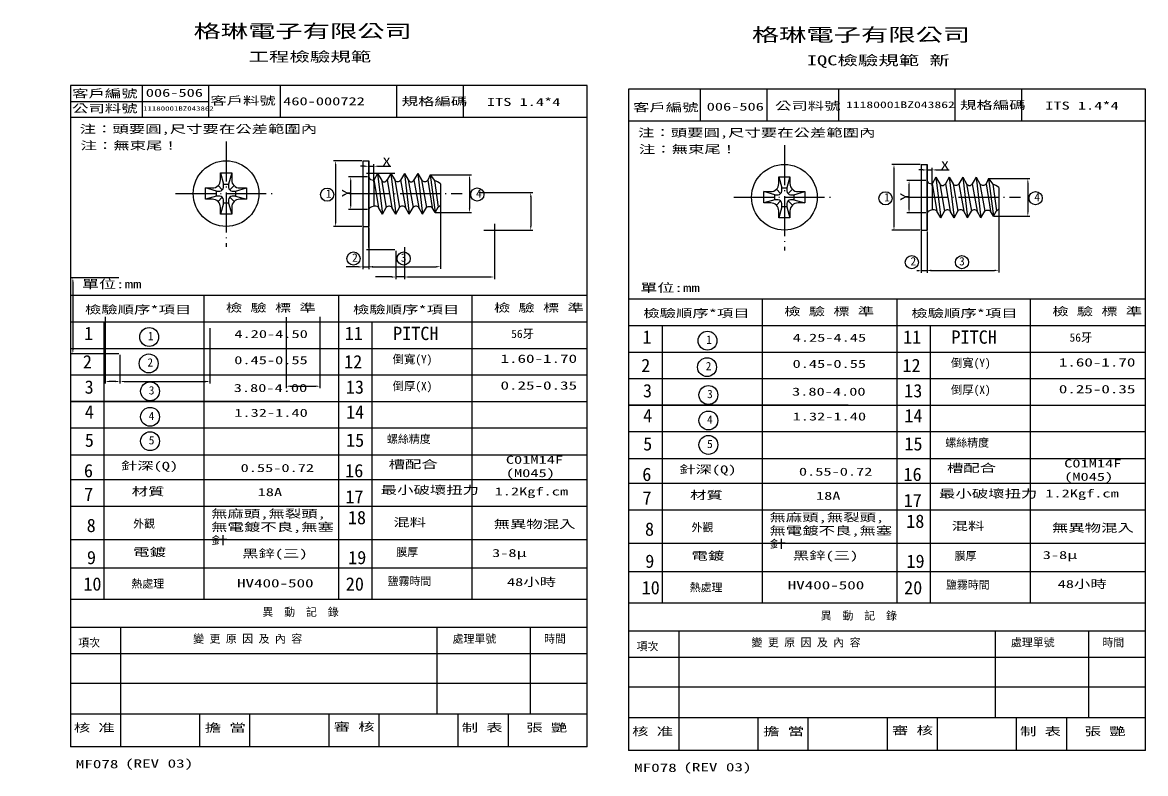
# Model space of a CAD drawing. Header units: millimetres. Extents: x 214 to 1563, y -86 to 460.
# Drawn here: x 890 to 1563, y 3 to 453 of the extents above; entities that cross this region are included whole.
import ezdxf

# ---------------------------------------------------------------- set-up
doc = ezdxf.new("R2010")
doc.units = ezdxf.units.MM
doc.linetypes.add('ACAD_ISO04W100', pattern=[30.5, 24, -3, 0.5, -3])
doc.linetypes.add('ACAD_ISO07W100', pattern=[3.5, 0.5, -3])
doc.layers.add('OBJ', color=7, linetype='Continuous')
doc.styles.add('W娴Y筿lΤそq', font='KAIU.TTF', dxfattribs={"width": 1.5, "height": 4.8})
doc.dimstyles.new('ISO-25', dxfattribs={"dimtxt": 2.5, "dimasz": 2.5, "dimexe": 1.25, "dimexo": 0.625, "dimtad": 1, "dimdsep": 46, "dimtxsty": 'Standard', "dimcen": 2.5, "dimadec": 0, "dimazin": 0, "dimtfac": 1, "dimtmove": 0, "dimatfit": 3, "dimfxl": 0, "dimarcsym": 0})

# ---------------------------------------------------------------- blocks, each defined once
blk = doc.blocks.new('*D')
at = {"color": 0, "linetype": 'ByBlock'}
for p, q in [((1093.28, 370.38), (1076.36, 370.38)), ((1077.61, 367.88), (1077.61, 333.5)), ((1094.94, 367.1), (1092.44, 367.1)), ((1097.44, 357.58), (1097.44, 368.35)), ((1097.44, 367.1), (1100.52, 367.1)), ((1100.52, 357.58), (1100.52, 368.35)), ((1103.02, 367.1), (1110.8, 367.1)), ((1428.14, 368.17), (1411.22, 368.17)), ((1412.47, 365.67), (1412.47, 331.3)), ((1429.8, 364.89), (1427.3, 364.89)), ((1432.3, 355.37), (1432.3, 366.14)), ((1432.3, 364.89), (1435.38, 364.89)), ((1435.38, 355.37), (1435.38, 366.14)), ((1437.88, 364.89), (1445.67, 364.89)), ((1096.81, 360.67), (1085.4, 360.67)), ((1086.65, 343.74), (1086.65, 358.17)), ((1134.38, 361.94), (1159.14, 361.94)), ((1157.89, 359.44), (1157.89, 341.75)), ((1431.67, 358.46), (1420.26, 358.46)), ((1469.24, 359.73), (1494, 359.73)), ((1492.75, 357.23), (1492.75, 339.54)), ((1421.51, 341.54), (1421.51, 355.96)), ((341.21, 326.58), (341.21, 348.73)), ((344.52, 347.48), (343.71, 347.48)), ((347.02, 323.75), (347.02, 348.73)), ((1140.46, 348.22), (1140.46, 305.57)), ((1475.32, 346.01), (1475.32, 303.36)), ((1096.81, 341.24), (1085.4, 341.24)), ((1137.26, 339.25), (1159.14, 339.25)), ((1431.67, 339.04), (1420.26, 339.04)), ((1472.12, 337.04), (1494, 337.04)), ((345.08, 330.31), (402.89, 330.31)), ((1093.28, 331), (1076.36, 331)), ((1093.9, 330.38), (1093.9, 305.42)), ((1097.43, 330.19), (1097.43, 305.57)), ((1097.44, 330.18), (1097.44, 305.42)), ((401.64, 309.77), (401.64, 327.81)), ((730.44, 323.99), (727.94, 323.99)), ((732.94, 314.47), (732.94, 325.24)), ((732.94, 323.99), (736.01, 323.99)), ((736.01, 314.47), (736.01, 325.24)), ((738.51, 323.99), (746.3, 323.99)), ((1428.14, 328.8), (1411.22, 328.8)), ((1428.76, 328.17), (1428.76, 303.22)), ((1432.29, 327.99), (1432.29, 303.36)), ((1432.3, 327.98), (1432.3, 303.22)), ((732.31, 317.56), (720.9, 317.56)), ((770.15, 318.83), (794.91, 318.83)), ((341.21, 310.83), (341.21, 284.78)), ((344.42, 314.15), (344.42, 284.72)), ((381.67, 314.99), (381.67, 284.72)), ((722.15, 300.63), (722.15, 315.06)), ((793.66, 316.33), (793.66, 298.64)), ((344.46, 306.84), (344.46, 298.67)), ((345.09, 307.27), (402.89, 307.27)), ((347.34, 309.64), (347.34, 298.67)), ((776.16, 304.66), (776.16, 268.04)), ((1091.4, 306.67), (1084, 306.67)), ((1093.9, 306.67), (1097.44, 306.67)), ((1099.93, 306.82), (1137.96, 306.82)), ((1099.94, 306.67), (1102.44, 306.67)), ((1426.26, 304.47), (1427.51, 304.47)), ((1428.76, 304.47), (1432.3, 304.47)), ((1434.79, 304.61), (1472.82, 304.61)), ((1434.8, 304.47), (1437.3, 304.47)), ((341.96, 299.92), (339.46, 299.92)), ((344.46, 300.84), (344.46, 284.78)), ((344.46, 299.92), (347.34, 299.92)), ((349.84, 299.92), (357.63, 299.92)), ((732.31, 298.13), (720.9, 298.13)), ((773.03, 296.14), (794.91, 296.14)), ((338.71, 286.03), (332.45, 286.03)), ((341.21, 286.03), (344.46, 286.03)), ((346.92, 285.97), (379.17, 285.97)), ((346.96, 286.03), (349.46, 286.03)), ((732.93, 287.09), (732.93, 268.04)), ((735.43, 269.29), (773.66, 269.29))]:
    blk.add_line(p, q, dxfattribs=at)
at = {"color": 0, "lineweight": -2}
for p, q in [((1113.16, 362.82), (1096.08, 362.82)), ((1097.33, 360.32), (1097.33, 319.47)), ((1163.53, 351.37), (1195.88, 351.37)), ((1194.63, 348.87), (1194.63, 331.19)), ((1172.85, 332.56), (1172.85, 299.38)), ((1166.41, 328.69), (1195.88, 328.69)), ((1113.16, 316.97), (1096.08, 316.97)), ((1118.88, 318.62), (1118.88, 299.38)), ((1118.88, 316.62), (1118.88, 299.38)), ((1113.78, 316.34), (1113.78, 299.38)), ((947.62, 300.1), (918.74, 300.1)), ((919.99, 297.6), (919.99, 257.03)), ((1111.28, 300.63), (1101.49, 300.63)), ((1118.88, 300.63), (1113.78, 300.63)), ((1121.38, 300.63), (1123.88, 300.63)), ((1121.38, 300.63), (1170.35, 300.63)), ((939.38, 276.79), (939.38, 236.66)), ((1047.99, 276.56), (1047.99, 233.85)), ((1068.16, 276.79), (1068.16, 233.85)), ((1002.18, 269.85), (1002.18, 236.66)), ((947.62, 254.53), (918.74, 254.53)), ((948.24, 253.9), (948.24, 236.66)), ((948.24, 253.28), (948.24, 236.66)), ((945.74, 237.91), (941.88, 237.91)), ((950.74, 237.91), (999.68, 237.91)), ((1050.49, 235.1), (1065.66, 235.1))]:
    blk.add_line(p, q, dxfattribs=at)
at = {"color": 0, "linetype": 'ByBlock'}
for points in [[(1077.61, 370.38), (1077.19, 367.88), (1078.03, 367.88)], [(1097.44, 367.1), (1094.94, 366.68), (1094.94, 367.52)], [(1100.52, 367.1), (1103.02, 366.68), (1103.02, 367.52)], [(1412.47, 368.17), (1412.05, 365.67), (1412.89, 365.67)], [(1432.3, 364.89), (1429.8, 364.48), (1429.8, 365.31)], [(1435.38, 364.89), (1437.88, 364.48), (1437.88, 365.31)], [(1086.65, 360.67), (1087.06, 358.17), (1086.23, 358.17)], [(1157.89, 361.94), (1157.48, 359.44), (1158.31, 359.44)], [(1421.51, 358.46), (1421.92, 355.96), (1421.09, 355.96)], [(1492.75, 359.73), (1492.34, 357.23), (1493.17, 357.23)], [(341.21, 347.48), (343.71, 347.9), (343.71, 347.06)], [(347.02, 347.48), (344.52, 347.9), (344.52, 347.06)], [(1086.65, 341.24), (1087.06, 343.74), (1086.23, 343.74)], [(1157.89, 339.25), (1157.48, 341.75), (1158.31, 341.75)], [(1421.51, 339.04), (1421.92, 341.54), (1421.09, 341.54)], [(1492.75, 337.04), (1492.34, 339.54), (1493.17, 339.54)], [(401.64, 330.31), (402.05, 327.81), (401.22, 327.81)], [(1077.61, 331), (1077.19, 333.5), (1078.03, 333.5)], [(1412.47, 328.8), (1412.05, 331.3), (1412.89, 331.3)], [(732.94, 323.99), (730.44, 323.57), (730.44, 324.41)], [(736.01, 323.99), (738.51, 323.57), (738.51, 324.41)], [(722.15, 317.56), (722.56, 315.06), (721.73, 315.06)], [(793.66, 318.83), (793.25, 316.33), (794.08, 316.33)], [(401.64, 307.27), (402.05, 309.77), (401.22, 309.77)], [(1093.9, 306.67), (1091.4, 306.25), (1091.4, 307.09)], [(1097.43, 306.82), (1099.93, 306.4), (1099.93, 307.23)], [(1097.44, 306.67), (1099.94, 306.25), (1099.94, 307.09)], [(1140.46, 306.82), (1137.96, 306.4), (1137.96, 307.23)], [(1428.76, 304.47), (1426.26, 304.05), (1426.26, 304.88)], [(1432.29, 304.61), (1434.79, 304.2), (1434.79, 305.03)], [(1432.3, 304.47), (1434.8, 304.05), (1434.8, 304.88)], [(1475.32, 304.61), (1472.82, 304.2), (1472.82, 305.03)], [(344.46, 299.92), (341.96, 299.5), (341.96, 300.33)], [(347.34, 299.92), (349.84, 299.5), (349.84, 300.33)], [(722.15, 298.13), (722.56, 300.63), (721.73, 300.63)], [(793.66, 296.14), (793.25, 298.64), (794.08, 298.64)], [(341.21, 286.03), (338.71, 285.62), (338.71, 286.45)], [(344.42, 285.97), (346.92, 285.56), (346.92, 286.39)], [(344.46, 286.03), (346.96, 285.62), (346.96, 286.45)], [(381.67, 285.97), (379.17, 285.56), (379.17, 286.39)], [(732.93, 269.29), (735.43, 268.87), (735.43, 269.71)], [(776.16, 269.29), (773.66, 268.87), (773.66, 269.71)]]:
    blk.add_solid(points, dxfattribs=at)
at = {"color": 0}
for points in [[(1096.91, 360.32), (1097.75, 360.32), (1097.33, 362.82)], [(1194.21, 348.87), (1195.04, 348.87), (1194.63, 351.37)], [(1194.21, 331.19), (1195.04, 331.19), (1194.63, 328.69)], [(1096.91, 319.47), (1097.75, 319.47), (1097.33, 316.97)], [(919.58, 297.6), (920.41, 297.6), (919.99, 300.1)], [(1111.28, 301.05), (1111.28, 300.21), (1113.78, 300.63)], [(1121.38, 301.05), (1121.38, 300.21), (1118.88, 300.63)], [(1121.38, 301.05), (1121.38, 300.21), (1118.88, 300.63)], [(1170.35, 301.05), (1170.35, 300.21), (1172.85, 300.63)], [(919.58, 257.03), (920.41, 257.03), (919.99, 254.53)], [(941.88, 238.33), (941.88, 237.5), (939.38, 237.91)], [(945.74, 238.33), (945.74, 237.5), (948.24, 237.91)], [(950.74, 238.33), (950.74, 237.5), (948.24, 237.91)], [(999.68, 238.33), (999.68, 237.5), (1002.18, 237.91)], [(1050.49, 235.52), (1050.49, 234.68), (1047.99, 235.1)], [(1065.66, 235.52), (1065.66, 234.68), (1068.16, 235.1)]]:
    blk.add_solid(points, dxfattribs=at)
at = {"layer": 'DEFPOINTS', "color": 0, "linetype": 'ByBlock'}
for p in [(1093.9, 370.38), (1428.76, 368.17), (1097.44, 360.67), (1133.75, 361.94), (1432.3, 358.46), (1468.61, 359.73), (1097.44, 356.95), (1100.52, 356.95), (1432.3, 354.75), (1435.38, 354.75), (1140.46, 348.84), (1475.32, 346.64), (1097.44, 341.24), (1136.63, 339.25), (1432.3, 339.04), (1471.49, 337.04), (344.46, 330.31), (1093.9, 331), (1093.9, 331), (1097.43, 330.82), (1097.44, 330.81), (341.21, 325.96), (1428.76, 328.8), (1428.76, 328.8), (1432.29, 328.61), (1432.3, 328.6), (347.02, 323.12), (732.93, 317.56), (769.52, 318.83), (341.21, 311.46), (344.42, 314.77), (347.34, 310.27), (381.67, 315.61), (732.94, 313.85), (736.01, 313.85), (344.46, 307.47), (344.46, 307.27), (776.16, 305.29), (344.46, 301.47), (732.93, 298.13), (772.4, 296.14), (732.93, 287.71)]:
    blk.add_point(p, dxfattribs=at)
at = {"layer": 'DEFPOINTS', "color": 0}
for p in [(1113.78, 362.82), (1162.9, 351.37), (1172.85, 333.19), (1165.78, 328.69), (1194.63, 328.69), (1097.33, 316.97), (1113.78, 316.97), (1113.78, 316.97), (1118.88, 319.24), (1118.88, 317.24), (948.24, 300.1), (1113.78, 300.63), (1172.85, 300.63), (939.38, 277.41), (1047.99, 277.19), (1068.16, 277.41), (1002.18, 270.47), (919.99, 254.53), (948.24, 254.53), (948.24, 254.53), (948.24, 253.9), (939.38, 237.91), (1002.18, 237.91), (1068.16, 235.1)]:
    blk.add_point(p, dxfattribs=at)
at = {"color": 0, "linetype": 'ByBlock', "char_height": 4.8, "attachment_point": 5, "style": 'W娴Y筿lΤそq'}
for s, insert in [('X', (1108.16, 369.94)), ('X', (1443.02, 367.73)), ('X', (743.66, 326.83)), ('X', (354.99, 302.76)), ('H', (335.08, 288.87))]:
    blk.add_mtext(s, dxfattribs=dict(at, insert=insert))
at = {"color": 0, "linetype": 'ByBlock', "attachment_point": 5}
for s, insert, char_height in [('Q', (344.11, 349.36), 2.5), ('L', (363.05, 289.1), 5), ('L', (756.01, 272.41), 5)]:
    blk.add_mtext(s, dxfattribs=dict(at, insert=insert, char_height=char_height))
at = {"color": 0, "linetype": 'ByBlock', "char_height": 4.8, "attachment_point": 5, "rotation": 90, "style": 'W娴Y筿lΤそq'}
for insert in [(1083.81, 350.95), (1418.67, 348.75), (398.8, 318.85), (719.31, 307.85)]:
    blk.add_mtext('Y', dxfattribs=dict(at, insert=insert))
at = {"color": 0, "linetype": 'ByBlock', "insert": (790.54, 307.48), "char_height": 5, "attachment_point": 5, "rotation": 90}
blk.add_mtext('d', dxfattribs=at)

msp = doc.modelspace()

# ---------------------------------------------------------------- linework, layer by layer
for p, q in [((918.486, 415.496), (918.486, 210.044)), ((1228.486, 415.496), (918.486, 415.496)), ((961.471, 415.496), (961.471, 396.296)), ((1001.486, 396.296), (1001.486, 415.496)), ((1044.486, 396.296), (1044.486, 415.496)), ((1114.387, 396.296), (1114.387, 415.496)), ((1154.387, 396.296), (1154.387, 415.496)), ((1228.486, 210.044), (1228.486, 415.496)), ((1253.347, 413.291), (1253.347, 207.839)), ((1563.347, 413.291), (1253.347, 413.291)), ((1296.332, 413.291), (1296.332, 394.091)), ((1336.347, 394.091), (1336.347, 413.291)), ((1379.347, 394.091), (1379.347, 413.291)), ((1449.247, 394.091), (1449.247, 413.291)), ((1489.247, 394.091), (1489.247, 413.291)), ((1563.347, 207.839), (1563.347, 413.291)), ((918.427, 405.973), (1001.467, 405.973)), ((1228.486, 396.296), (918.486, 396.296)), ((1563.347, 394.091), (1253.347, 394.091)), ((1093.902, 370.379), (1097.437, 370.379)), ((1097.437, 330.806), (1097.437, 370.38)), ((1428.763, 368.173), (1432.297, 368.173)), ((1432.297, 328.6), (1432.297, 368.174)), ((1008.468, 363.049), (1010.292, 356.389)), ((1015.249, 363.049), (1013.425, 356.389)), ((1100.482, 358.865), (1100.482, 343.089)), ((1102.758, 362.744), (1105.643, 338.373)), ((1110.777, 362.785), (1113.643, 338.373)), ((1118.884, 362.744), (1121.768, 338.373)), ((1126.903, 362.785), (1129.769, 338.373)), ((1343.328, 360.843), (1345.152, 354.183)), ((1350.11, 360.843), (1348.286, 354.183)), ((1437.619, 360.539), (1440.503, 336.167)), ((1445.638, 360.58), (1448.504, 336.167)), ((1453.745, 360.539), (1456.629, 336.167)), ((1461.764, 360.58), (1464.63, 336.167)), ((1006.139, 352.236), (999.479, 354.06)), ((1007.062, 355.466), (1009.642, 352.886)), ((1016.655, 355.466), (1014.075, 352.886)), ((1017.578, 352.236), (1024.238, 354.06)), ((1140.435, 356.644), (1140.435, 343.752)), ((1341, 350.03), (1334.34, 351.855)), ((1341.922, 353.261), (1344.503, 350.68)), ((1351.516, 353.261), (1348.935, 350.68)), ((1352.438, 350.03), (1359.098, 351.855)), ((1435.343, 356.66), (1435.343, 340.883)), ((1475.295, 354.438), (1475.295, 341.546)), ((1006.139, 349.103), (999.479, 347.279)), ((1007.062, 345.873), (1009.642, 348.453)), ((1010.292, 344.95), (1008.468, 338.29)), ((1013.425, 344.95), (1015.249, 338.29)), ((1016.655, 345.873), (1014.075, 348.453)), ((1017.578, 349.103), (1024.238, 347.279)), ((1341, 346.897), (1334.34, 345.073)), ((1341.922, 343.667), (1344.503, 346.248)), ((1351.516, 343.667), (1348.935, 346.248)), ((1352.438, 346.897), (1359.098, 345.073)), ((1345.152, 342.745), (1343.328, 336.085)), ((1348.286, 342.745), (1350.11, 336.085)), ((1093.902, 331.002), (1097.437, 331.002)), ((1428.763, 328.796), (1432.297, 328.796)), ((918.486, 289.655), (1228.486, 289.655)), ((998.486, 289.655), (998.486, 107.368)), ((1079.246, 289.655), (1079.246, 107.368)), ((1159.246, 289.655), (1159.246, 107.368)), ((1253.347, 287.449), (1563.347, 287.449)), ((1333.347, 287.449), (1333.347, 105.163)), ((1414.107, 287.449), (1414.107, 105.163)), ((1494.107, 287.449), (1494.107, 105.163)), ((918.486, 276.161), (918.486, 225.967)), ((918.486, 273.733), (1228.486, 273.733)), ((938.486, 273.733), (938.486, 107.368)), ((1099.246, 273.733), (1099.246, 107.368)), ((1253.347, 273.956), (1253.347, 223.761)), ((1253.347, 271.527), (1563.347, 271.527)), ((1273.347, 271.527), (1273.347, 105.163)), ((1434.107, 271.527), (1434.107, 105.163)), ((918.486, 257.811), (1228.486, 257.811)), ((1253.347, 255.605), (1563.347, 255.605)), ((918.486, 241.889), (1050.194, 241.889)), ((918.486, 241.889), (1228.486, 241.889)), ((1253.347, 239.683), (1385.055, 239.683)), ((1253.347, 239.683), (1563.347, 239.683)), ((918.486, 225.967), (1228.486, 225.967)), ((1050.194, 225.967), (918.486, 225.967)), ((944.37, 225.967), (1050.194, 225.967)), ((1253.347, 223.761), (1563.347, 223.761)), ((1385.055, 223.761), (1253.347, 223.761)), ((1279.23, 223.761), (1385.055, 223.761)), ((918.486, 211.409), (918.486, 38.505)), ((918.486, 210.044), (1228.486, 210.044)), ((918.486, 210.044), (1050.194, 210.044)), ((1228.486, 18.649), (1228.486, 210.044)), ((1253.347, 209.203), (1253.347, 36.299)), ((1253.347, 207.839), (1563.347, 207.839)), ((1253.347, 207.839), (1385.055, 207.839)), ((1563.347, 16.443), (1563.347, 207.839)), ((918.486, 193.94), (1228.486, 193.94)), ((1253.347, 191.735), (1563.347, 191.735)), ((918.486, 179.021), (1228.486, 179.021)), ((1253.347, 176.815), (1563.347, 176.815)), ((918.486, 163.08), (1228.486, 163.08)), ((1253.347, 160.874), (1563.347, 160.874)), ((918.486, 143.007), (1228.486, 143.007)), ((1253.347, 140.802), (1563.347, 140.802)), ((918.486, 126.03), (1228.486, 126.03)), ((1253.347, 123.824), (1563.347, 123.824)), ((918.486, 107.368), (1228.486, 107.368)), ((1253.347, 105.163), (1563.347, 105.163)), ((918.486, 90.427), (1096.778, 90.427)), ((948.486, 90.037), (948.486, 21.174)), ((1096.778, 90.427), (1228.486, 90.427)), ((1138.486, 38.505), (1138.486, 90.037)), ((1194.535, 38.505), (1194.535, 90.037)), ((1253.347, 88.221), (1431.638, 88.221)), ((1283.347, 87.831), (1283.347, 18.968)), ((1431.638, 88.221), (1563.347, 88.221)), ((1473.347, 36.299), (1473.347, 87.831)), ((1529.395, 36.299), (1529.395, 87.831)), ((1228.486, 74.505), (918.486, 74.505)), ((1563.347, 72.299), (1253.347, 72.299)), ((1228.486, 56.634), (918.486, 56.634)), ((1563.347, 54.428), (1253.347, 54.428)), ((918.486, 38.505), (1228.486, 38.505)), ((918.486, 38.505), (918.486, 18.649)), ((948.486, 38.505), (948.486, 18.649)), ((995.986, 38.505), (995.986, 18.649)), ((1025.986, 38.505), (1025.986, 18.649)), ((1073.486, 38.505), (1073.486, 18.649)), ((1103.486, 38.505), (1103.486, 18.649)), ((1150.986, 38.505), (1150.986, 18.649)), ((1180.986, 38.505), (1180.986, 18.649)), ((1253.347, 36.299), (1563.347, 36.299)), ((1253.347, 36.299), (1253.347, 16.443)), ((1283.347, 36.299), (1283.347, 16.443)), ((1330.847, 36.299), (1330.847, 16.443)), ((1360.847, 36.299), (1360.847, 16.443)), ((1408.347, 36.299), (1408.347, 16.443)), ((1438.347, 36.299), (1438.347, 16.443)), ((1485.847, 36.299), (1485.847, 16.443)), ((1515.847, 36.299), (1515.847, 16.443)), ((1228.486, 18.649), (918.486, 18.649)), ((1563.347, 16.443), (1253.347, 16.443))]:
    msp.add_line(p, q)
at = {"color": 1, "linetype": 'ACAD_ISO04W100'}
for p, q in [((1011.872, 381.928), (1011.872, 318.799)), ((1346.732, 379.722), (1346.732, 316.593)), ((981.501, 350.69), (1041.832, 350.69)), ((1085.841, 350.69), (1153.532, 350.69)), ((1316.362, 348.485), (1376.692, 348.485)), ((1420.702, 348.485), (1488.392, 348.485))]:
    msp.add_line(p, q, dxfattribs=at)
for points in [[(1003.668, 354.06, 0.4142136), (1008.468, 358.86), (1008.468, 363.049), (1011.858, 363.049), (1015.249, 363.049), (1015.249, 358.86, 0.4142136), (1020.049, 354.06), (1024.238, 354.06), (1024.238, 350.669), (1024.238, 347.279), (1020.049, 347.279, 0.4142136), (1015.249, 342.479), (1015.249, 338.29), (1011.858, 338.29), (1008.468, 338.29), (1008.468, 342.479, 0.4142136), (1003.668, 347.279), (999.479, 347.279), (999.479, 350.669), (999.479, 354.06)], [(1338.528, 351.855, 0.4142136), (1343.328, 356.655), (1343.328, 360.843), (1346.719, 360.843), (1350.11, 360.843), (1350.11, 356.655, 0.4142136), (1354.91, 351.855), (1359.098, 351.855), (1359.098, 348.464), (1359.098, 345.073), (1354.91, 345.073, 0.4142136), (1350.11, 340.273), (1350.11, 336.085), (1346.719, 336.085), (1343.328, 336.085), (1343.328, 340.273, 0.4142136), (1338.528, 345.073), (1334.34, 345.073), (1334.34, 348.464), (1334.34, 351.855)], [(1008.074, 352.236, 0.4142136), (1010.292, 354.454), (1010.292, 356.389), (1011.858, 356.389), (1013.425, 356.389), (1013.425, 354.454, 0.4142136), (1015.643, 352.236), (1017.578, 352.236), (1017.578, 350.669), (1017.578, 349.103), (1015.643, 349.103, 0.4142136), (1013.425, 346.885), (1013.425, 344.95), (1011.858, 344.95), (1010.292, 344.95), (1010.292, 346.885, 0.4142136), (1008.074, 349.103), (1006.139, 349.103), (1006.139, 350.669), (1006.139, 352.236)], [(1342.935, 350.03, 0.4142136), (1345.152, 352.248), (1345.152, 354.183), (1346.719, 354.183), (1348.286, 354.183), (1348.286, 352.248, 0.4142136), (1350.503, 350.03), (1352.438, 350.03), (1352.438, 348.464), (1352.438, 346.897), (1350.503, 346.897, 0.4142136), (1348.286, 344.68), (1348.286, 342.745), (1346.719, 342.745), (1345.152, 342.745), (1345.152, 344.68, 0.4142136), (1342.935, 346.897), (1341, 346.897), (1341, 348.464), (1341, 350.03)]]:
    msp.add_lwpolyline(points, format="xyb", close=True)
for centre, radius in [((1011.872, 350.69), 19.689), ((1346.732, 348.485), 19.689), ((1072.502, 350.063), 3.948), ((1162.574, 350.166), 3.948), ((1407.363, 347.858), 3.948), ((1497.435, 347.96), 3.948), ((1088.29, 311.691), 3.948), ((1118.407, 311.691), 3.948), ((1423.151, 309.485), 3.948), ((1453.268, 309.485), 3.948), ((965.785, 264.611), 5.673), ((1300.646, 262.406), 5.673), ((965.494, 248.745), 5.673), ((1300.355, 246.539), 5.673), ((966.305, 232.021), 5.673), ((1301.166, 229.815), 5.673), ((966.305, 216.715), 5.673), ((1301.166, 214.509), 5.673), ((966.305, 202.074), 5.673), ((1301.166, 199.868), 5.673)]:
    msp.add_circle(centre, radius)
for centre, radius, start, end in [((1099.979, 361.474), 2.668, 196.971453, 279.641943), ((1106.761, 359.642), 1.886, 204.936858, 335.063142), ((1114.748, 360.221), 2.355, 215.687858, 325.391411), ((1122.887, 359.642), 1.886, 204.936858, 335.063142), ((1131.089, 360.221), 2.355, 215.687858, 325.391411), ((1132.648, 345.846), 13.313, 54.20516, 71.417553), ((1434.84, 359.268), 2.668, 196.971453, 279.641943), ((1441.622, 357.437), 1.886, 204.936858, 335.063142), ((1449.609, 358.015), 2.355, 215.687858, 325.391411), ((1457.747, 357.437), 1.886, 204.936858, 335.063142), ((1465.95, 358.015), 2.355, 215.687858, 325.391411), ((1467.509, 343.64), 13.313, 54.20516, 71.417553), ((1137.748, 345.506), 3.209, 293.365793, 326.8546), ((1101.006, 338.775), 4.346, 58.318979, 145.713914), ((1109.643, 340.952), 2.202, 20.972909, 140.972909), ((1117.583, 340.546), 2.591, 41.769379, 135.882484), ((1125.769, 340.952), 2.202, 20.972909, 140.972909), ((1133.769, 339.017), 3.737, 62.755229, 117.244771), ((1435.867, 336.569), 4.346, 58.318979, 145.713914), ((1444.504, 338.747), 2.202, 20.972909, 140.972909), ((1452.444, 338.341), 2.591, 41.769379, 135.882484), ((1460.629, 338.747), 2.202, 20.972909, 140.972909), ((1468.63, 336.811), 3.737, 62.755229, 117.244771), ((1472.609, 343.301), 3.209, 293.365793, 326.8546)]:
    msp.add_arc(centre, radius, start, end)
at = {"layer": 'OBJ'}
for p, q in [((1093.902, 370.379), (1093.902, 331.002)), ((1097.437, 370.379), (1097.437, 331.002)), ((1428.763, 368.173), (1428.763, 328.796)), ((1432.297, 368.173), (1432.297, 328.796)), ((1102.758, 362.744), (1100.423, 358.764)), ((1100.471, 358.847), (1103.353, 342.339)), ((1102.758, 362.744), (1105.05, 358.847)), ((1105.05, 358.847), (1107.932, 342.339)), ((1110.777, 362.785), (1108.472, 358.847)), ((1108.472, 358.847), (1111.353, 342.339)), ((1110.777, 362.785), (1113.051, 358.847)), ((1113.051, 358.847), (1115.933, 342.339)), ((1118.884, 362.744), (1116.549, 358.764)), ((1116.597, 358.847), (1119.479, 342.339)), ((1118.884, 362.744), (1121.176, 358.847)), ((1121.176, 358.847), (1124.058, 342.339)), ((1126.903, 362.785), (1124.597, 358.847)), ((1124.597, 358.847), (1127.479, 342.339)), ((1126.903, 362.785), (1129.177, 358.847)), ((1129.177, 358.847), (1132.059, 342.339)), ((1134.381, 361.936), (1132.983, 358.668)), ((1132.983, 358.668), (1135.48, 342.339)), ((1134.381, 361.936), (1137.263, 339.25)), ((1134.381, 361.936), (1136.884, 358.464)), ((1136.884, 358.464), (1139.012, 342.544)), ((1437.619, 360.539), (1435.284, 356.558)), ((1437.619, 360.539), (1439.911, 356.641)), ((1445.638, 360.58), (1443.332, 356.641)), ((1445.638, 360.58), (1447.912, 356.641)), ((1453.745, 360.539), (1451.409, 356.558)), ((1453.745, 360.539), (1456.037, 356.641)), ((1461.764, 360.58), (1459.458, 356.641)), ((1461.764, 360.58), (1464.037, 356.641)), ((1469.242, 359.73), (1467.844, 356.462)), ((1469.242, 359.73), (1472.124, 337.044)), ((1469.242, 359.73), (1471.745, 356.259)), ((1435.331, 356.641), (1438.213, 340.133)), ((1439.911, 356.641), (1442.793, 340.133)), ((1443.332, 356.641), (1446.214, 340.133)), ((1447.912, 356.641), (1450.794, 340.133)), ((1451.457, 356.641), (1454.339, 340.133)), ((1456.037, 356.641), (1458.919, 340.133)), ((1459.458, 356.641), (1462.34, 340.133)), ((1464.037, 356.641), (1466.919, 340.133)), ((1467.844, 356.462), (1470.341, 340.133)), ((1471.745, 356.259), (1473.873, 340.339)), ((1105.643, 338.373), (1103.353, 342.339)), ((1105.643, 338.373), (1107.932, 342.339)), ((1113.643, 338.373), (1111.353, 342.339)), ((1113.643, 338.373), (1115.933, 342.339)), ((1121.768, 338.373), (1119.479, 342.339)), ((1121.768, 338.373), (1124.058, 342.339)), ((1129.769, 338.373), (1127.479, 342.339)), ((1129.769, 338.373), (1132.059, 342.339)), ((1137.263, 339.25), (1135.48, 342.339)), ((1137.263, 339.25), (1139.012, 342.544)), ((1440.503, 336.167), (1438.213, 340.133)), ((1440.503, 336.167), (1442.793, 340.133)), ((1448.504, 336.167), (1446.214, 340.133)), ((1448.504, 336.167), (1450.794, 340.133)), ((1456.629, 336.167), (1454.339, 340.133)), ((1456.629, 336.167), (1458.919, 340.133)), ((1464.63, 336.167), (1462.34, 340.133)), ((1464.63, 336.167), (1466.919, 340.133)), ((1472.124, 337.044), (1470.341, 340.133)), ((1472.124, 337.044), (1473.873, 340.339))]:
    msp.add_line(p, q, dxfattribs=at)

# ---------------------------------------------------------------- texts
at = {"style": 'W娴Y筿lΤそq', "width": 1.5}
for s, height, p in [('格琳電子有限公司', 8, (992.364, 444.228)), ('格琳電子有限公司', 8, (1327.225, 442.023)), ('工程檢驗規範', 6, (1025.309, 429.845)), ('IQC檢驗規範 新', 6, (1360.17, 427.639)), ('客戶編號', 4.8, (919.543, 408.301)), ('006-506', 4.8, (963.738, 408.779)), ('公司料號', 4.8, (919.543, 399.335)), ('客戶料號', 4.8, (1002.397, 404.013)), ('460-000722', 4.8, (1046.141, 403.703)), ('規格編碼', 4.8, (1117.242, 403.591)), ('ITS 1.4*4', 4.8, (1168.327, 403.293)), ('客戶編號', 4.8, (1255.961, 399.975)), ('006-506', 4.8, (1300.156, 400.453)), ('公司料號', 4.8, (1341.137, 400.889)), ('11180001BZ043862', 4, (1383.668, 401.996)), ('規格編碼', 4.8, (1452.102, 401.385)), ('ITS 1.4*4', 4.8, (1503.188, 401.087)), ('11180001BZ043862', 2.6, (962.073, 400.441)), ('注：頭要圓,尺寸要在公差範圍內', 4.8, (924.106, 387.009)), ('注：頭要圓,尺寸要在公差範圍內', 4.8, (1258.967, 384.803)), ('注：無束尾！', 4.8, (924.613, 377.084)), ('注：無束尾！', 4.8, (1259.474, 374.879)), ('單位:mm', 5, (925.425, 293.862)), ('單位:mm', 5, (1260.286, 291.656)), ('檢驗順序*項目', 4.8, (927.244, 278.646)), ('檢 驗 標 準', 4.8, (1011.782, 279.722)), ('檢驗順序*項目', 4.8, (1088.004, 278.646)), ('檢 驗 標 準', 4.8, (1172.543, 279.722)), ('檢 驗 標 準', 4.8, (1346.643, 277.516)), ('檢 驗 標 準', 4.8, (1507.403, 277.516)), ('檢驗順序*項目', 4.8, (1262.105, 276.441)), ('檢驗順序*項目', 4.8, (1422.865, 276.441)), ('針深(Q)', 4.8, (948.79, 184.9)), ('槽配合', 4.8, (1109.365, 185.813)), ('槽配合', 4.8, (1444.226, 183.608)), ('針深(Q)', 4.8, (1283.651, 182.694)), ('最小破壞扭力', 4.8, (1104.659, 170.376)), (' 材質', 4.8, (950.385, 169.501)), (' 材質', 4.8, (1285.245, 167.295)), ('最小破壞扭力', 4.8, (1439.52, 168.171)), ('審 核', 4.8, (1076.426, 28.271)), ('核 准', 4.8, (920.584, 27.681)), ('擔 當', 4.8, (999.153, 27.681)), ('制 表', 4.8, (1153.21, 27.681)), ('張 艷', 4.8, (1192.032, 27.76)), ('核 准', 4.8, (1255.444, 25.476)), ('擔 當', 4.8, (1334.014, 25.476)), ('審 核', 4.8, (1411.287, 26.065)), ('制 表', 4.8, (1488.07, 25.476)), ('張 艷', 4.8, (1526.893, 25.554))]:
    msp.add_text(s, height=height, dxfattribs=at).set_placement(p)
at = {"linetype": 'ACAD_ISO07W100', "style": 'W娴Y筿lΤそq', "width": 1.5}
for s, p in [('MF078', (921.805, 5.815)), ('(REV 03)', (951.324, 6.15)), ('MF078', (1256.666, 3.609)), ('(REV 03)', (1286.184, 3.944))]:
    msp.add_text(s, height=5, dxfattribs=at).set_placement(p)
at = {"attachment_point": 1}
for s, insert, char_height, width in [('{\\f標楷體|b0|i0|c136|p65;1}', (1071.719, 353.166), 5, 11.9778), ('{\\f標楷體|b0|i0|c136|p65;4}', (1161.791, 353.268), 5, 11.9778), ('{\\f標楷體|b0|i0|c136|p65;1}', (1406.58, 350.96), 5, 11.9778), ('{\\f標楷體|b0|i0|c136|p65;4}', (1496.651, 351.062), 5, 11.9778), ('{\\f標楷體|b0|i0|c136|p65;2}', (1087.507, 314.793), 5, 11.9778), ('{\\f標楷體|b0|i0|c136|p65;3}', (1116.679, 314.793), 5, 11.9778), ('{\\f標楷體|b0|i0|c136|p65;2}', (1422.367, 312.587), 5, 11.9778), ('{\\f標楷體|b0|i0|c136|p65;3}', (1451.539, 312.587), 5, 11.9778), ('{\\f標楷體|b0|i0|c136|p65;1}', (926.781, 270.783), 8, 20), ('{\\f標楷體|b0|i0|c136|p65;11}', (1083.073, 270.783), 8, 20), ('{\\f標楷體|b0|i0|c136|p65;PITCH}', (1112.091, 270.783), 8, 20), ('{\\f標楷體|b0|i0|c136|p65;1}', (965.002, 267.713), 5, 11.9778), ('{\\f標楷體|b0|i0|c136|p65;1}', (1261.641, 268.577), 8, 20), ('{\\f標楷體|b0|i0|c136|p65;1}', (1299.863, 265.508), 5, 11.9778), ('{\\f標楷體|b0|i0|c136|p65;11}', (1417.934, 268.577), 8, 20), ('{\\f標楷體|b0|i0|c136|p65;PITCH}', (1446.951, 268.577), 8, 20), ('{\\f標楷體|b0|i0|c136|p65;2}', (926.016, 253.744), 8, 20), ('{\\f標楷體|b0|i0|c136|p65;2}', (964.711, 251.847), 5, 11.9778), ('{\\f標楷體|b0|i0|c136|p65;12}', (1082.681, 253.744), 8, 20), ('{\\f標楷體|b0|i0|c136|p65;2}', (1260.876, 251.538), 8, 20), ('{\\f標楷體|b0|i0|c136|p65;2}', (1299.571, 249.641), 5, 11.9778), ('{\\f標楷體|b0|i0|c136|p65;12}', (1417.541, 251.538), 8, 20), ('{\\f標楷體|b0|i0|c136|p65;3}', (927.047, 238.598), 8, 20), ('{\\f標楷體|b0|i0|c136|p65;13}', (1083.712, 238.598), 8, 20), ('{\\f標楷體|b0|i0|c136|p65;3}', (1261.908, 236.392), 8, 20), ('{\\f標楷體|b0|i0|c136|p65;13}', (1418.573, 236.392), 8, 20), ('{\\f標楷體|b0|i0|c136|p65;3}', (965.522, 235.123), 5, 11.9778), ('{\\f標楷體|b0|i0|c136|p65;3}', (1300.383, 232.917), 5, 11.9778), ('{\\f標楷體|b0|i0|c136|p65;4}', (927.147, 223.586), 8, 20), ('{\\f標楷體|b0|i0|c136|p65;14}', (1083.811, 223.586), 8, 20), ('{\\f標楷體|b0|i0|c136|p65;4}', (965.522, 219.817), 5, 11.9778), ('{\\f標楷體|b0|i0|c136|p65;4}', (1262.007, 221.38), 8, 20), ('{\\f標楷體|b0|i0|c136|p65;4}', (1300.383, 217.611), 5, 11.9778), ('{\\f標楷體|b0|i0|c136|p65;14}', (1418.672, 221.38), 8, 20), ('{\\f標楷體|b0|i0|c136|p65;5}', (927.18, 206.716), 8, 20), ('{\\f標楷體|b0|i0|c136|p65;5}', (965.522, 205.176), 5, 11.9778), ('{\\f標楷體|b0|i0|c136|p65;15}', (1083.845, 206.716), 8, 20), ('{\\f標楷體|b0|i0|c136|p65;5}', (1262.041, 204.51), 8, 20), ('{\\f標楷體|b0|i0|c136|p65;5}', (1300.383, 202.97), 5, 11.9778), ('{\\f標楷體|b0|i0|c136|p65;15}', (1418.706, 204.51), 8, 20), ('{\\f標楷體|b0|i0|c136|p65;6}', (926.647, 188.415), 8, 20), ('{\\f標楷體|b0|i0|c136|p65;16}', (1083.312, 188.415), 8, 20), ('{\\f標楷體|b0|i0|c136|p65;6}', (1261.508, 186.209), 8, 20), ('{\\f標楷體|b0|i0|c136|p65;16}', (1418.173, 186.209), 8, 20), ('{\\f標楷體|b0|i0|c136|p65;7}', (926.764, 174.209), 8, 20), ('{\\f標楷體|b0|i0|c136|p65;17}', (1083.429, 172.719), 8, 20), ('{\\f標楷體|b0|i0|c136|p65;7}', (1261.625, 172.003), 8, 20), ('{\\f標楷體|b0|i0|c136|p65;17}', (1418.29, 170.514), 8, 20), ('{\\f標楷體|b0|i0|c136|p65;8}', (928.278, 155.535), 8, 20), ('{\\f標楷體|b0|i0|c136|p65;18}', (1084.942, 160.266), 8, 20), ('{\\f標楷體|b0|i0|c136|p65;18}', (1419.803, 158.06), 8, 20), ('{\\f標楷體|b0|i0|c136|p65;8}', (1263.138, 153.329), 8, 20), ('{\\f標楷體|b0|i0|c136|p65;9}', (928.434, 136.267), 8, 20), ('{\\f標楷體|b0|i0|c136|p65;19}', (1085.099, 136.267), 8, 20), ('{\\f標楷體|b0|i0|c136|p65;9}', (1263.295, 134.061), 8, 20), ('{\\f標楷體|b0|i0|c136|p65;19}', (1419.96, 134.061), 8, 20), ('{\\f標楷體|b0|i0|c136|p65;10}', (926.276, 120.388), 8, 20), ('{\\f標楷體|b0|i0|c136|p65;20}', (1083.686, 120.388), 8, 20), ('{\\f標楷體|b0|i0|c136|p65;10}', (1261.137, 118.183), 8, 20), ('{\\f標楷體|b0|i0|c136|p65;20}', (1418.547, 118.183), 8, 20)]:
    msp.add_mtext(s, dxfattribs=dict(at, insert=insert, char_height=char_height, width=width))
at = {"attachment_point": 1, "style": 'W娴Y筿lΤそq'}
for s, insert, char_height, width in [('4.20-4.50', (1016.865, 268.802), 4.8, 82.2259), ('{\\f標楷體|b0|i0|c136|p65;56牙}', (1182.922, 269.017), 5, 20), ('4.25-4.45', (1351.725, 266.597), 4.8, 82.2259), ('{\\f標楷體|b0|i0|c136|p65;56牙}', (1517.783, 266.811), 5, 20), ('0.45-0.55', (1016.788, 253.104), 4.8, 20), ('{\\f標楷體|b0|i0|c136|p65;倒寬(Y)}', (1111.773, 253.744), 5, 57.50961), ('1.60-1.70', (1176.486, 254.103), 5, 20), ('0.45-0.55', (1351.648, 250.898), 4.8, 20), ('{\\f標楷體|b0|i0|c136|p65;倒寬(Y)}', (1446.634, 251.538), 5, 57.50961), ('1.60-1.70', (1511.346, 251.897), 5, 20), ('3.80-4.00', (1016.489, 236.424), 4.8, 22.2564), ('{\\f標楷體|b0|i0|c136|p65;倒厚(X)}', (1111.773, 237.659), 5, 57.50961), ('0.25-0.35', (1176.486, 238.018), 5, 20), ('{\\f標楷體|b0|i0|c136|p65;倒厚(X)}', (1446.634, 235.454), 5, 57.50961), ('0.25-0.35', (1511.346, 235.813), 5, 20), ('3.80-4.00', (1351.35, 234.218), 4.8, 22.2564), ('1.32-1.40', (1016.816, 221.519), 4.8, 23.433), ('1.32-1.40', (1351.677, 219.313), 4.8, 23.433), ('{\\f標楷體|b0|i0|c136|p65;螺絲精度}', (1108.414, 205.779), 4.8, 47.91323), ('{\\f標楷體|b0|i0|c136|p65;螺絲精度}', (1443.275, 203.574), 4.8, 47.91323), ('C01M14F (M045)', (1179.703, 193.331), 4.8, 40.74019), ('C01M14F (M045)', (1514.564, 191.126), 4.8, 40.74019), ('0.55-0.72', (1020.598, 188.394), 4.8, 77.5), ('0.55-0.72', (1355.459, 186.188), 4.8, 77.5), ('18A', (1030.836, 173.913), 4.8, 77.5), ('1.2Kgf.cm', (1172.948, 174.322), 4.8, 81.41473), ('18A', (1365.697, 171.708), 4.8, 77.5), ('1.2Kgf.cm', (1503.225, 173.12), 4.8, 81.41473), ('無麻頭,無裂頭,無電鍍不良,無塞針', (1002.958, 160.923), 4.8, 77.5), ('{\\f標楷體|b0|i0|c136|p65;外觀}', (956.152, 154.942), 4.8, 28.677), ('混料', (1112.184, 155.78), 4.8, 28.43057), ('無異物混入', (1172.337, 154.67), 4.8, 68.21349), ('無麻頭,無裂頭,無電鍍不良,無塞針', (1337.819, 158.718), 4.8, 77.5), ('{\\f標楷體|b0|i0|c136|p65;外觀}', (1291.012, 152.737), 4.8, 28.677), ('混料', (1447.045, 153.574), 4.8, 28.43057), ('無異物混入', (1507.198, 152.464), 4.8, 68.21349), ('電鍍', (956.152, 137.845), 4.8, 28.43057), ('黑鋅(三)', (1021.518, 137.063), 4.8, 187.0298), ('{\\f標楷體|b0|i0|c136|p65;膜厚}', (1114.012, 137.854), 4.8, 30.7379), ('3-8μ', (1171.418, 137.366), 4.8, 65.41956), ('電鍍', (1291.012, 135.639), 4.8, 28.43057), ('黑鋅(三)', (1351.795, 135.862), 4.8, 187.0298), ('{\\f標楷體|b0|i0|c136|p65;膜厚}', (1448.873, 135.648), 4.8, 30.7379), ('3-8μ', (1501.694, 136.164), 4.8, 65.41956), ('{\\f標楷體|b0|i0|c136|p65;熱處理}', (955.125, 118.943), 4.8, 30.7379), ('  HV400-500', (1008.251, 119.345), 5, 65.41956), ('{\\f標楷體|b0|i0|c136|p65;鹽霧時間}', (1108.769, 120.511), 4.8, 50.15297), ('48小時', (1180.361, 119.945), 4.8, 65.41956), ('{\\f標楷體|b0|i0|c136|p65;熱處理}', (1289.986, 116.737), 4.8, 30.7379), ('  HV400-500', (1338.528, 118.144), 5, 65.41956), ('{\\f標楷體|b0|i0|c136|p65;鹽霧時間}', (1443.63, 118.305), 4.8, 50.15297), ('48小時', (1510.638, 118.743), 4.8, 65.41956), ('{\\f標楷體|b0|i0|c136|p65;異  動  記  錄}', (1033.65, 101.985), 4.8, 310), ('{\\f標楷體|b0|i0|c136|p65;異  動  記  錄}', (1368.511, 99.779), 4.8, 310), ('{\\f標楷體|b0|i0|c136|p65;項次}', (923.205, 83.557), 4.8, 310), ('{\\f標楷體|b0|i0|c136|p65;變 更 原 因 及 內 容}', (992.136, 85.914), 4.8, 310), ('{\\f標楷體|b0|i0|c136|p65;處理單號}', (1147.768, 85.914), 4.8, 310), ('{\\f標楷體|b0|i0|c136|p65;時間}', (1202.615, 85.914), 4.8, 310), ('{\\f標楷體|b0|i0|c136|p65;項次}', (1258.065, 81.351), 4.8, 310), ('{\\f標楷體|b0|i0|c136|p65;變 更 原 因 及 內 容}', (1326.997, 83.708), 4.8, 310), ('{\\f標楷體|b0|i0|c136|p65;處理單號}', (1482.629, 83.708), 4.8, 310), ('{\\f標楷體|b0|i0|c136|p65;時間}', (1537.476, 83.708), 4.8, 310)]:
    msp.add_mtext(s, dxfattribs=dict(at, insert=insert, char_height=char_height, width=width))

# ---------------------------------------------------------------- dimensions: what is measured, and where the dimension line sits
for base, p1, p2, text, override, middle in [((344.464, 286.035), (341.206, 311.458), (344.464, 301.466), 'H', {"dimtxsty": 'W娴Y筿lΤそq'}, (335.081, 286.035)), ((1140.461, 306.818), (1097.433, 330.82), (1140.461, 348.842), ' ', {"dimtxt": 4}, (1110.782, 306.818)), ((776.156, 269.29), (732.93, 287.712), (776.156, 305.285), 'L', {"dimtxt": 5}, (756.013, 269.29)), ((1475.322, 304.612), (1432.293, 328.614), (1475.322, 346.636), ' ', {"dimtxt": 4}, (1445.643, 304.612))]:
    dim = msp.add_linear_dim(base=base, p1=p1, p2=p2, text=text, dimstyle='ISO-25', override=override)
    dim.commit()
    dim.dimension.update_dxf_attribs({"geometry": '*D', "text_midpoint": middle, "dimtype": 160})
for base, p1, p2, text, override, middle in [((1157.892, 339.25), (1133.751, 361.936), (1136.633, 339.25), ' ', {"dimtxt": 4}, (1157.892, 350.593)), ((401.635, 330.305), (344.464, 307.269), (344.457, 330.305), 'Y', {"dimtxsty": 'W娴Y筿lΤそq'}, (401.635, 318.855)), ((793.662, 296.142), (769.521, 318.828), (772.403, 296.142), 'd', {"dimtxt": 5}, (793.662, 307.485)), ((1492.753, 337.044), (1468.611, 359.73), (1471.493, 337.044), ' ', {"dimtxt": 4}, (1492.753, 348.387))]:
    dim = msp.add_linear_dim(base=base, p1=p1, p2=p2, angle=90, text=text, dimstyle='ISO-25', override=override)
    dim.commit()
    dim.dimension.update_dxf_attribs({"geometry": '*D', "text_midpoint": middle, "dimtype": 160, "text_rotation": 90})
for base, p1, p2, middle in [((1077.61, 331.002), (1093.902, 370.379), (1093.902, 331.002), (1077.61, 350.69)), ((1412.471, 328.796), (1428.763, 368.173), (1428.763, 328.796), (1412.471, 348.485))]:
    dim = msp.add_linear_dim(base=base, p1=p1, p2=p2, angle=90, text=' ', dimstyle='ISO-25')
    dim.commit()
    dim.dimension.update_dxf_attribs({"geometry": '*D', "text_midpoint": middle, "text_rotation": 90})
for base, p1, p2, middle in [((1097.437, 306.671), (1093.902, 331.002), (1097.437, 330.806), (1085.876, 306.671)), ((1432.297, 304.465), (1428.763, 328.796), (1432.297, 328.6), (1420.736, 304.465))]:
    dim = msp.add_linear_dim(base=base, p1=p1, p2=p2, text=' ', dimstyle='ISO-25')
    dim.commit()
    dim.dimension.update_dxf_attribs({"geometry": '*D', "text_midpoint": middle, "dimtype": 160})
for base, p1, p2, middle in [((1086.647, 360.668), (1097.437, 341.242), (1097.437, 360.668), (1086.647, 350.955)), ((722.145, 317.56), (732.935, 298.134), (732.935, 317.56), (722.145, 307.847)), ((1421.508, 358.462), (1432.297, 339.036), (1432.297, 358.462), (1421.508, 348.749))]:
    dim = msp.add_linear_dim(base=base, p1=p1, p2=p2, angle=90, text='Y', dimstyle='ISO-25', override={"dimtxsty": 'W娴Y筿lΤそq'})
    dim.commit()
    dim.dimension.update_dxf_attribs({"geometry": '*D', "text_midpoint": middle, "text_rotation": 90})
for base, p1, p2, text, override, middle in [((347.341, 299.917), (344.457, 307.468), (347.341, 310.269), 'X', {"dimtxsty": 'W娴Y筿lΤそq'}, (356.716, 299.917)), ((381.674, 285.973), (344.424, 314.771), (381.674, 315.611), 'L', {"dimtxt": 5}, (363.049, 285.973))]:
    dim = msp.add_linear_dim(base=base, p1=p1, p2=p2, text=text, dimstyle='ISO-25', override=override)
    dim.commit()
    dim.dimension.update_dxf_attribs({"geometry": '*D', "text_midpoint": middle})
for p1, p2, middle in [((1097.444, 356.953), (1100.516, 356.953), (1109.682, 367.1)), ((732.942, 313.845), (736.014, 313.845), (743.658, 323.992)), ((1432.305, 354.748), (1435.376, 354.748), (1444.543, 364.894))]:
    dim = msp.add_aligned_dim(p1=p1, p2=p2, distance=10.146, text='X', dimstyle='ISO-25', override={"dimtxsty": 'W娴Y筿lΤそq'})
    dim.commit()
    dim.dimension.update_dxf_attribs({"geometry": '*D', "text_midpoint": middle})
dim = msp.add_linear_dim(base=(341.206, 347.48), p1=(347.02, 323.123), p2=(341.206, 325.959), text='Q', dimstyle='ISO-25')
dim.commit()
dim.dimension.update_dxf_attribs({"geometry": '*D', "text_midpoint": (337.247, 347.48)})

doc.saveas('drawing.dxf')
